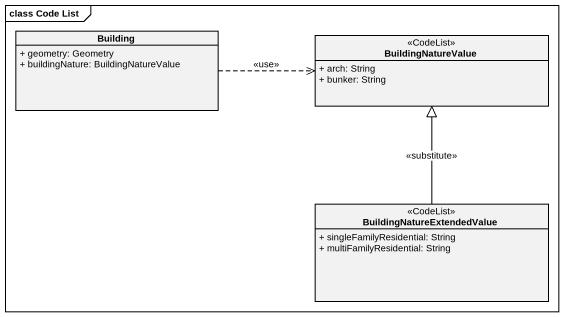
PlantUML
@startuml
mainframe class Code List
hide circle
hide empty members
skinparam classAttributeIconSize 0
class Building {
  + geometry: Geometry
  + buildingNature: BuildingNatureValue
}
class BuildingNatureValue <<CodeList>> {
  + arch: String
  + bunker: String
}
class BuildingNatureExtendedValue <<CodeList>> {
  + singleFamilyResidential: String
  + multiFamilyResidential: String
}
Building .right.> BuildingNatureValue : <<use>>
BuildingNatureExtendedValue -up-|> BuildingNatureValue : <<substitute>>
@enduml
